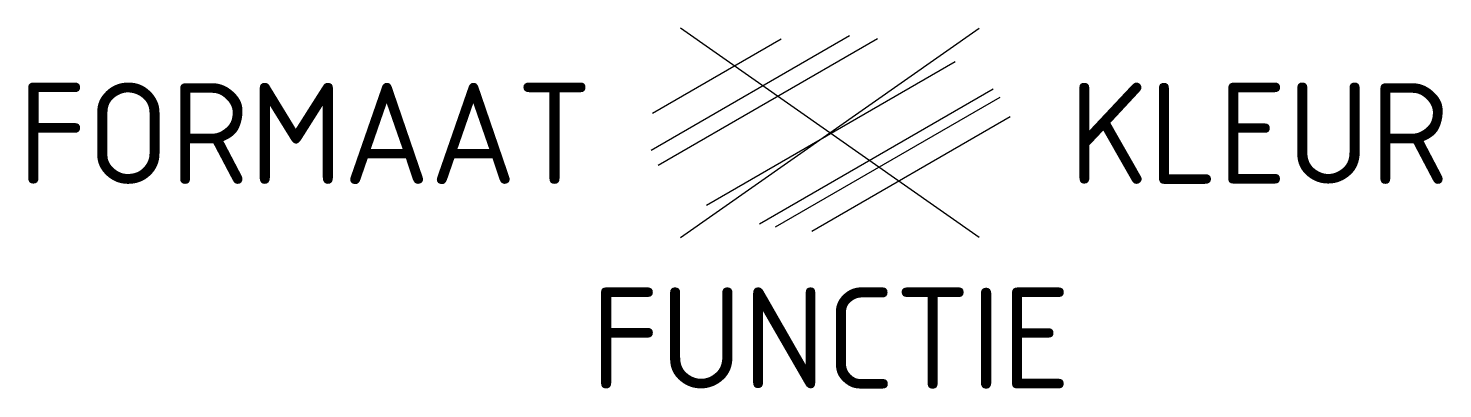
# Model space of a CAD drawing. Header units: metres. Extents: x -14.3 to 10.9, y -4.6 to 1.9.
import ezdxf
from ezdxf.enums import TextEntityAlignment as Align

# ---------------------------------------------------------------- set-up
doc = ezdxf.new("R2010")
doc.units = ezdxf.units.M
doc.styles.add('NLCS-ISO', font='NLCS-ISO.ttf')

msp = doc.modelspace()

# ---------------------------------------------------------------- linework, layer by layer
for p, q in [((-2.662, -1.864), (2.662, 1.864)), ((2.662, -1.864), (-2.662, 1.864)), ((-3.185, -0.308), (0.35, 1.733)), ((-3.165, 0.351), (-0.871, 1.675)), ((-3.059, -0.573), (0.849, 1.683)), ((-2.201, -1.287), (2.232, 1.272)), ((-1.255, -1.618), (2.91, 0.787)), ((-0.968, -1.675), (3.036, 0.637)), ((-0.319, -1.748), (3.216, 0.293))]:
    msp.add_line(p, q)

# ---------------------------------------------------------------- texts
at = {"style": 'NLCS-ISO'}
msp.add_attdef('FORMAAT', text='', height=1.8, dxfattribs=at).set_placement((-4.235, -0.008), align=Align.MIDDLE_RIGHT)
msp.add_attdef('KLEUR', text='', height=1.8, dxfattribs=at).set_placement((4.265, -0.008), align=Align.MIDDLE_LEFT)
at = {"style": 'NLCS-ISO', "flags": 1}
msp.add_attdef('FUNCTIE', text='', height=1.8, dxfattribs=at).set_placement((0.015, -2.758), align=Align.TOP_CENTER)

doc.saveas('drawing.dxf')
